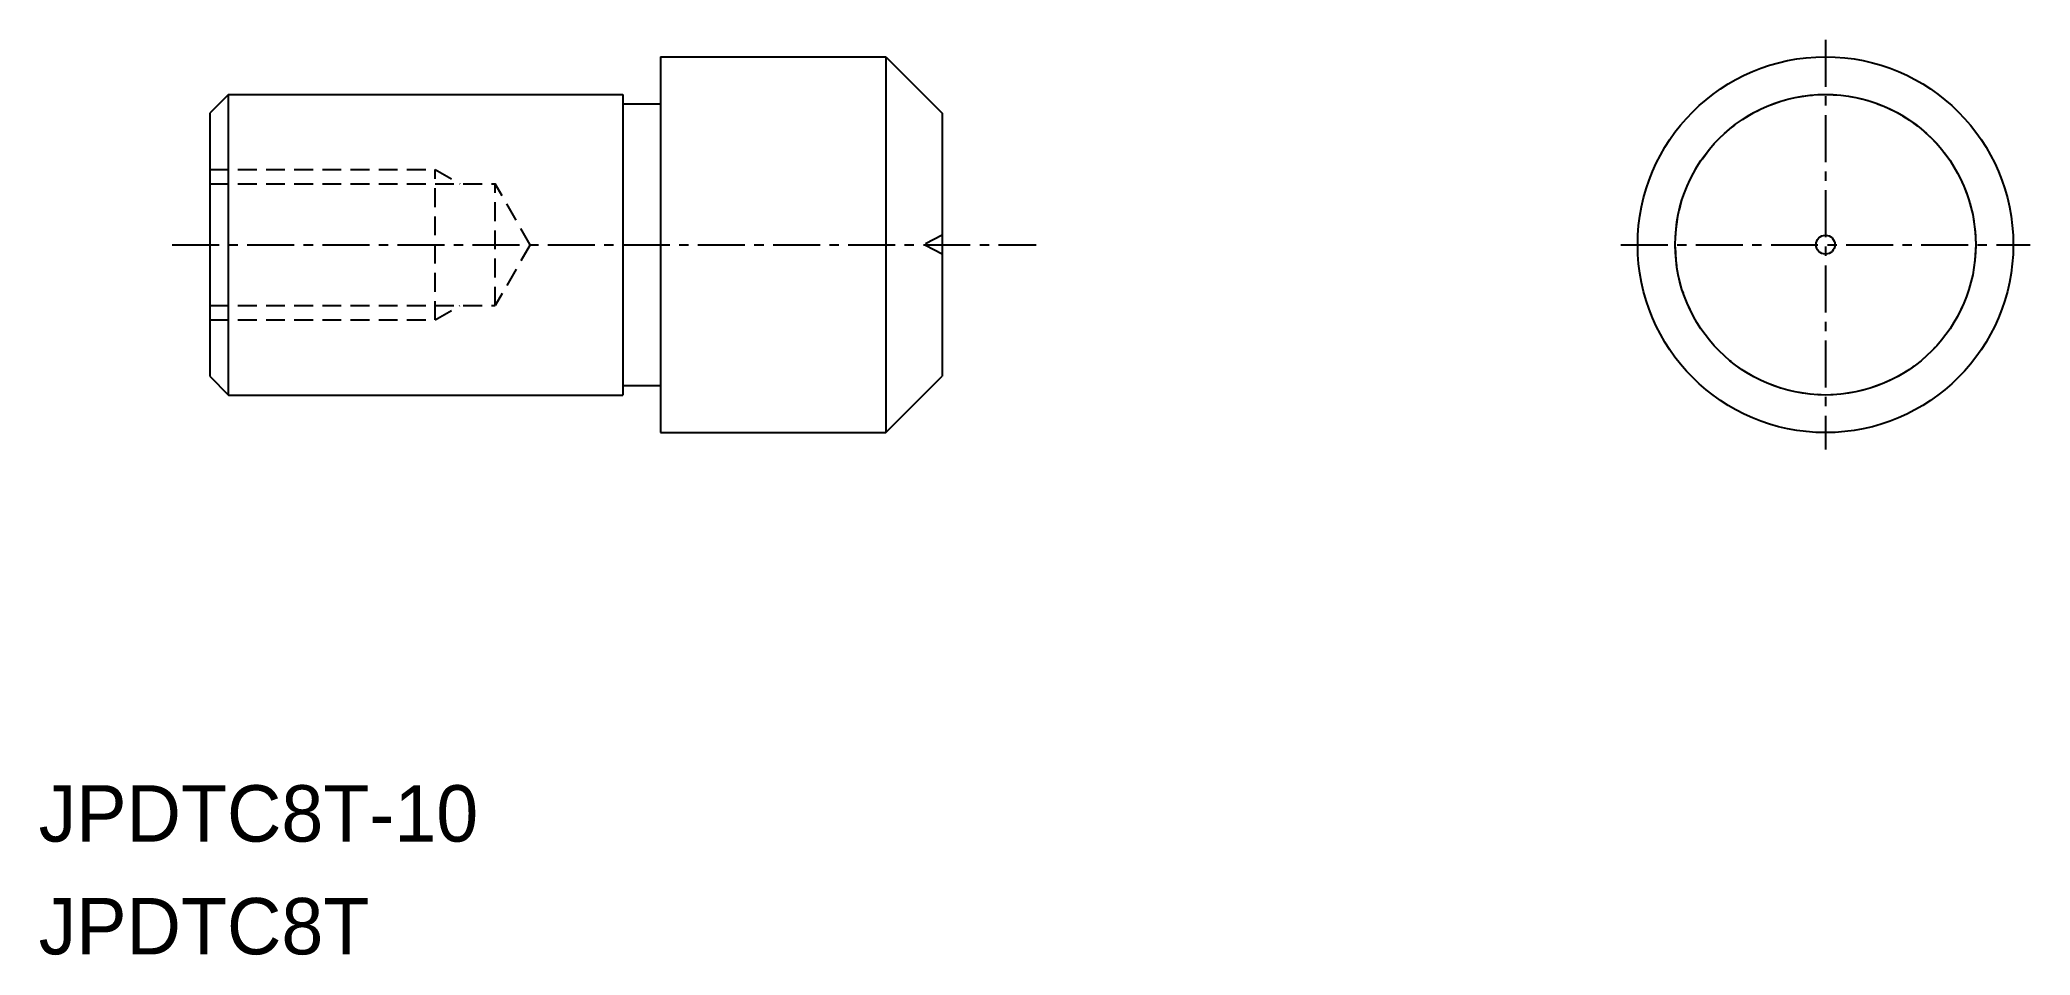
# Model space of a CAD drawing. Extents: x -1566.1 to -1513.1, y -437.6 to -413.2.
import ezdxf

# ---------------------------------------------------------------- set-up
doc = ezdxf.new("R2010")
doc.units = 0
doc.linetypes.add('CENTER', pattern=[2, 1.25, -0.25, 0.25, -0.25])
doc.linetypes.add('DASHED', pattern=[0.75, 0.5, -0.25])
doc.layers.get('0').update_dxf_attribs({"linetype": 'CONTINUOUS'})
doc.layers.add('CENTER', color=1, linetype='CENTER')

msp = doc.modelspace()

# ---------------------------------------------------------------- linework, layer by layer
at = {"color": 7, "linetype": 'CONTINUOUS'}
for p, q in [((-1549.597, -413.698), (-1543.597, -413.698)), ((-1549.597, -413.698), (-1549.597, -423.698)), ((-1543.597, -413.698), (-1542.097, -415.198)), ((-1561.097, -414.698), (-1561.597, -415.198)), ((-1561.097, -422.698), (-1561.097, -414.698)), ((-1561.097, -414.698), (-1550.597, -414.698)), ((-1550.597, -414.698), (-1550.597, -422.698)), ((-1561.597, -415.198), (-1561.597, -422.198)), ((-1550.597, -414.948), (-1549.597, -414.948)), ((-1542.097, -415.198), (-1542.097, -422.198)), ((-1561.597, -422.198), (-1561.097, -422.698)), ((-1543.597, -423.698), (-1542.097, -422.198)), ((-1561.097, -422.698), (-1550.597, -422.698)), ((-1550.597, -422.448), (-1549.597, -422.448)), ((-1549.597, -423.698), (-1543.597, -423.698))]:
    msp.add_line(p, q, dxfattribs=at)
at = {"linetype": 'CONTINUOUS'}
msp.add_line((-1543.597, -413.698), (-1543.597, -423.698), dxfattribs=at)
at = {"color": 3, "linetype": 'DASHED'}
for p, q in [((-1561.597, -416.698), (-1555.597, -416.698)), ((-1555.597, -420.698), (-1555.597, -416.698)), ((-1555.597, -416.698), (-1554.941, -417.077)), ((-1561.597, -417.077), (-1553.997, -417.077)), ((-1553.997, -420.319), (-1553.997, -417.077)), ((-1553.062, -418.698), (-1553.997, -417.077)), ((-1542.097, -418.446), (-1542.579, -418.698)), ((-1553.062, -418.698), (-1553.997, -420.319)), ((-1542.097, -418.95), (-1542.579, -418.698)), ((-1561.597, -420.319), (-1553.997, -420.319)), ((-1561.597, -420.698), (-1555.597, -420.698)), ((-1555.597, -420.698), (-1554.941, -420.319))]:
    msp.add_line(p, q, dxfattribs=at)
at = {"linetype": 'CONTINUOUS'}
for radius in [5, 4, 0.252]:
    msp.add_circle((-1518.578, -418.698), radius, dxfattribs=at)
at = {"color": 3, "linetype": 'DASHED'}
msp.add_circle((-1518.578, -418.698), 4, dxfattribs=at)
at = {"color": 7, "linetype": 'CONTINUOUS'}
msp.add_point((-1561.597, -418.698), dxfattribs=at)
at = {"layer": 'CENTER', "color": 1, "linetype": 'CENTER'}
for p, q in [((-1518.578, -413.248), (-1518.578, -424.148)), ((-1562.597, -418.698), (-1539.597, -418.698)), ((-1524.028, -418.698), (-1513.128, -418.698))]:
    msp.add_line(p, q, dxfattribs=at)

# ---------------------------------------------------------------- texts
for s, p in [('JPDTC8T-10 ', (-1566.152, -434.58)), ('JPDTC8T', (-1566.152, -437.58))]:
    msp.add_text(s, height=1.5).set_placement(p)

doc.saveas('drawing.dxf')
